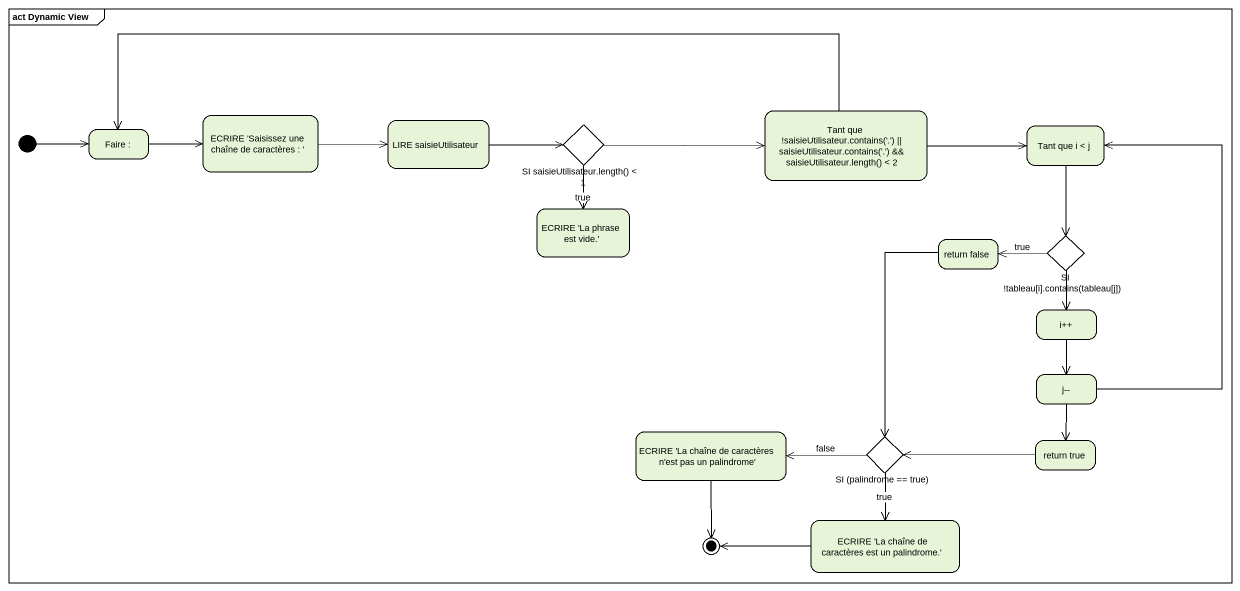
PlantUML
@startuml
mainframe act Dynamic View
hide empty description
state "ECRIRE 'Saisissez une chaîne de caractères : '" as ECRIRE_Saisissez_une_chaîne
state "LIRE saisieUtilisateur" as LIRE_saisieUtilisateur
state "SI saisieUtilisateur.length() < 1" as SI_saisieUtilisateur_length <<choice>>
state "Tant que !saisieUtilisateur.contains('.') || saisieUtilisateur.contains('.') && saisieUtilisateur.length() < 2" as Tant_que_saisieUtilisateur
state "Tant que i < j" as Tant_que_i_j
state "Faire :" as Faire
state "ECRIRE 'La phrase est vide.'" as ECRIRE_La_phrase_est_vide
state "return false" as return_false
state "SI !tableau[i].contains(tableau[j])" as SI_tableau_i_contains <<choice>>
state "i++" as i
state "j--" as j
state "ECRIRE 'La chaîne de caractères n'est pas un palindrome'" as ECRIRE_La_chaîne_de
state "SI (palindrome == true)" as SI_palindrome_true <<choice>>
state "return true" as return_true
state "ECRIRE 'La chaîne de caractères est un palindrome.'" as ECRIRE_La_chaîne_de_2
[*] -right-> Faire
ECRIRE_Saisissez_une_chaîne -right-> LIRE_saisieUtilisateur
LIRE_saisieUtilisateur -right-> SI_saisieUtilisateur_length
SI_saisieUtilisateur_length -right-> Tant_que_saisieUtilisateur
SI_saisieUtilisateur_length --> ECRIRE_La_phrase_est_vide : true
Tant_que_saisieUtilisateur -right-> Tant_que_i_j
Tant_que_saisieUtilisateur -left-> Faire
Tant_que_i_j --> SI_tableau_i_contains
Faire -right-> ECRIRE_Saisissez_une_chaîne
return_false --> SI_palindrome_true
SI_tableau_i_contains -left-> return_false : true
SI_tableau_i_contains --> i
i --> j
j -up-> Tant_que_i_j
j --> return_true
SI_palindrome_true -left-> ECRIRE_La_chaîne_de : false
SI_palindrome_true --> ECRIRE_La_chaîne_de_2 : true
return_true -left-> SI_palindrome_true
ECRIRE_La_chaîne_de --> [*]
ECRIRE_La_chaîne_de_2 -left-> [*]
@enduml
